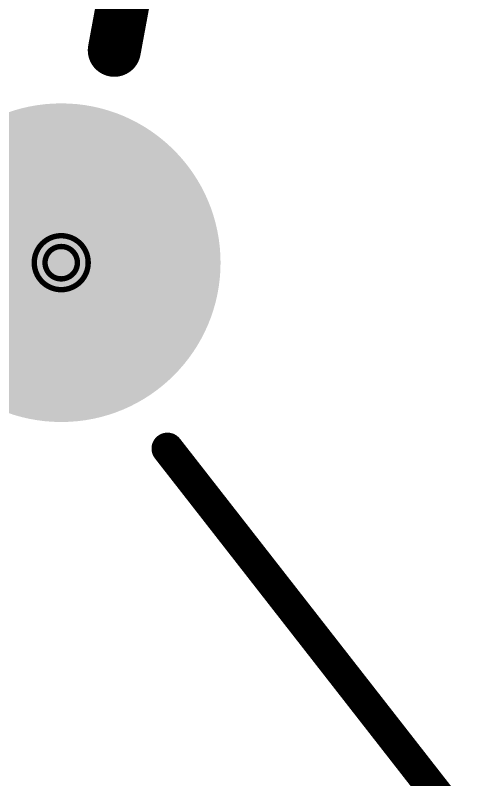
# Model space of a CAD drawing. Header units: millimetres. Extents: x 3219 to 51106, y -14166 to 2063.
# Drawn here: x 5562.05 to 5566.27, y 1944.24 to 1951.44 of the extents above; entities that cross this region are included whole.
import ezdxf

# ---------------------------------------------------------------- set-up
doc = ezdxf.new("R2010")
doc.units = ezdxf.units.MM
doc.layers.get('0').update_dxf_attribs({"lineweight": 53})
for name, color, linetype in [('Bottom Layer', 5, 'Continuous'), ('Drill Drawing', 1, 'Continuous'), ('Multi-Layer', 9, 'Continuous'), ('Top Layer', 1, 'Continuous'), ('Top Overlay', 2, 'Continuous')]:
    doc.layers.add(name, color=color, linetype=linetype)

# ---------------------------------------------------------------- blocks, each defined once
blk = doc.blocks.new('_______301421_021_21')
at = {"layer": 'Bottom Layer'}
h = blk.add_hatch(color=5, dxfattribs=at)
edge = h.paths.add_edge_path()
edge.add_arc((0, 0), 1.5, 0, 360)
at = {"layer": 'Multi-Layer'}
h = blk.add_hatch(color=9, dxfattribs=at)
edge = h.paths.add_edge_path()
edge.add_arc((0, 0), 1.5, 0, 360)
at = {"layer": 'Top Layer'}
h = blk.add_hatch(color=1, dxfattribs=at)
edge = h.paths.add_edge_path()
edge.add_arc((0, 0), 1.5, 0, 360)

msp = doc.modelspace()

# ---------------------------------------------------------------- linework, layer by layer
at = {"layer": 'Drill Drawing'}
for points in [[(5562.7325, 1949.1081, 0.0508, 0.0508, 1), (5562.2245, 1949.1081, 0.0508, 0.0508, 1)], [(5562.6309, 1949.1081, 0.0508, 0.0508, 1), (5562.3261, 1949.1081, 0.0508, 0.0508, 1)], [(5562.2118, 1949.1081, 0.0254, 0.0254, 1), (5562.2372, 1949.1081, 0.0254, 0.0254, 1)], [(5562.3134, 1949.1081, 0.0254, 0.0254, 1), (5562.3388, 1949.1081, 0.0254, 0.0254, 1)], [(5562.6182, 1949.1081, 0.0254, 0.0254, 1), (5562.6436, 1949.1081, 0.0254, 0.0254, 1)], [(5562.7198, 1949.1081, 0.0254, 0.0254, 1), (5562.7452, 1949.1081, 0.0254, 0.0254, 1)]]:
    msp.add_lwpolyline(points, format="xyseb", close=True, dxfattribs=at)
at = {"layer": 'Top Overlay'}
for points in [[(5562.9785, 1951.1081, 0.5, 0.5, 0), (5565.1035, 1962.6081, 0.5, 0.5, 0)], [(5563.4785, 1947.3581, 0.3, 0.3, 0), (5569.4305, 1939.7311, 0.3, 0.3, 0)]]:
    msp.add_lwpolyline(points, format="xyseb", dxfattribs=at)
for points in [[(5562.8535, 1951.1081, 0.25, 0.25, 1), (5563.1035, 1951.1081, 0.25, 0.25, 1)], [(5563.4035, 1947.3581, 0.15, 0.15, 1), (5563.5535, 1947.3581, 0.15, 0.15, 1)]]:
    msp.add_lwpolyline(points, format="xyseb", close=True, dxfattribs=at)

# ---------------------------------------------------------------- block references
msp.add_blockref('_______301421_021_21', (5562.4785, 1949.1081))

doc.saveas('drawing.dxf')
